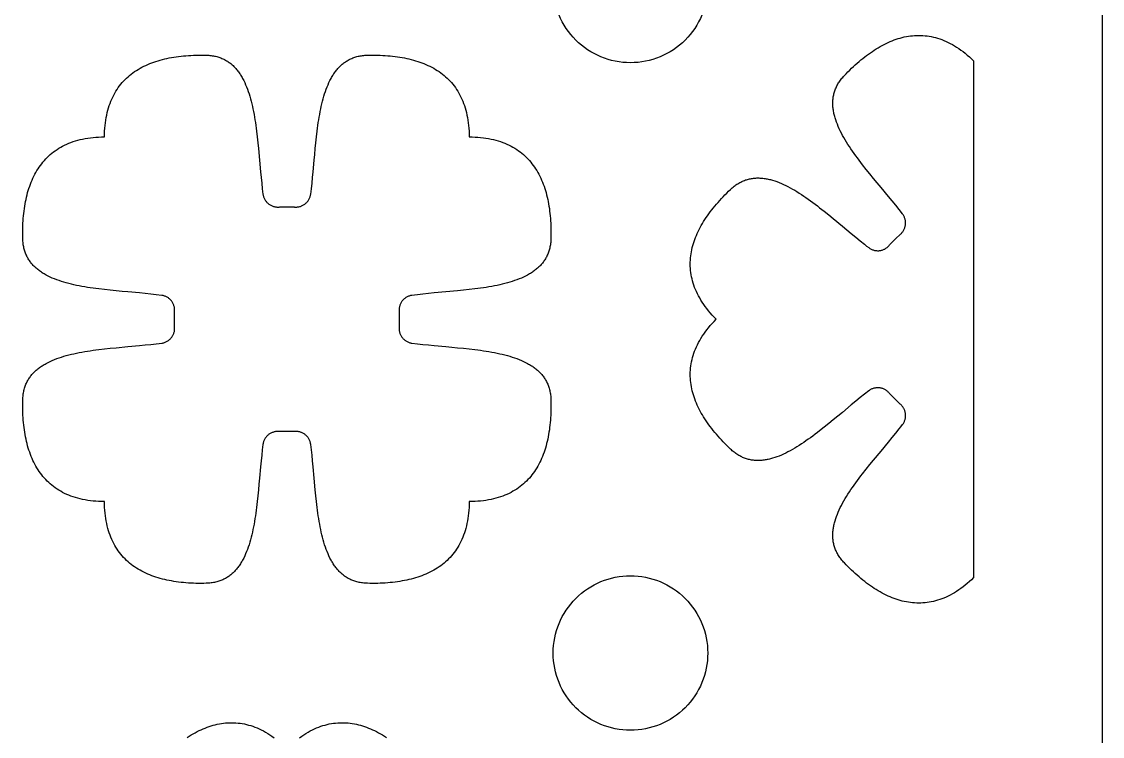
# Model space of a CAD drawing. Extents: x -1268 to 1319, y -900 to 956.
# Drawn here: x -148.6 to 270.9, y -428.7 to -151.3 of the extents above; entities that cross this region are included whole.
import ezdxf

# ---------------------------------------------------------------- set-up
doc = ezdxf.new("R2010")
doc.units = 0
doc.layers.add('LAYER_1', color=7, linetype='CONTINUOUS')

msp = doc.modelspace()

# ---------------------------------------------------------------- linework, layer by layer
at = {"layer": 'LAYER_1'}
for points in [[(-629.08, -900), (270.92, -900), (270.92, 900), (-629.08, 900)], [(170.75, -172.21), (171.44, -171.48), (172.15, -170.77), (172.85, -170.07), (173.56, -169.38), (174.28, -168.71), (175, -168.05), (175.72, -167.4), (176.45, -166.77), (177.18, -166.16), (177.91, -165.56), (178.65, -164.98), (179.39, -164.41), (180.13, -163.86), (180.88, -163.33), (181.63, -162.81), (182.38, -162.32), (183.14, -161.84), (183.9, -161.38), (184.67, -160.93), (185.43, -160.51), (186.2, -160.11), (186.97, -159.72), (187.75, -159.36), (188.52, -159.02), (189.3, -158.7), (190.08, -158.4), (190.87, -158.12), (191.66, -157.86), (192.45, -157.63), (193.24, -157.42), (194.03, -157.23), (194.83, -157.07), (195.62, -156.93), (196.42, -156.81), (197.22, -156.72), (198.03, -156.66), (198.83, -156.62), (199.64, -156.6), (200.44, -156.61), (201.25, -156.65), (202.06, -156.72), (202.88, -156.81), (203.69, -156.93), (204.5, -157.08), (205.32, -157.26), (206.13, -157.46), (206.95, -157.7), (207.77, -157.96), (208.59, -158.25), (209.41, -158.58), (210.23, -158.93), (211.05, -159.32), (211.87, -159.74), (212.69, -160.19), (213.51, -160.67), (214.34, -161.18), (215.16, -161.73), (215.98, -162.3), (216.81, -162.92), (217.63, -163.56), (218.45, -164.24), (219.28, -164.96), (220.1, -165.71), (220.92, -166.5), (220.92, -246.08), (220.92, -287.52), (220.92, -367.1), (220.1, -367.89), (219.28, -368.64), (218.45, -369.35), (217.63, -370.03), (216.81, -370.68), (215.98, -371.29), (215.16, -371.87), (214.34, -372.42), (213.51, -372.93), (212.69, -373.41), (211.87, -373.86), (211.05, -374.28), (210.23, -374.66), (209.41, -375.02), (208.59, -375.34), (207.77, -375.64), (206.95, -375.9), (206.13, -376.13), (205.32, -376.34), (204.5, -376.52), (203.69, -376.66), (202.88, -376.79), (202.06, -376.88), (201.25, -376.94), (200.44, -376.98), (199.64, -376.99), (198.83, -376.98), (198.03, -376.94), (197.22, -376.87), (196.42, -376.78), (195.62, -376.67), (194.83, -376.53), (194.03, -376.36), (193.24, -376.18), (192.45, -375.97), (191.66, -375.73), (190.87, -375.48), (190.08, -375.2), (189.3, -374.9), (188.52, -374.58), (187.75, -374.24), (186.97, -373.87), (186.2, -373.49), (185.43, -373.09), (184.67, -372.66), (183.9, -372.22), (183.14, -371.76), (182.38, -371.28), (181.63, -370.78), (180.88, -370.27), (180.13, -369.73), (179.39, -369.18), (178.65, -368.62), (177.91, -368.03), (177.18, -367.44), (176.45, -366.82), (175.72, -366.19), (175, -365.55), (174.28, -364.89), (173.56, -364.22), (172.85, -363.53), (172.15, -362.83), (171.44, -362.12), (170.75, -361.39), (170.42, -361.04), (170.1, -360.68), (169.8, -360.33), (169.52, -359.97), (169.24, -359.6), (168.98, -359.24), (168.73, -358.88), (168.5, -358.51), (168.28, -358.14), (168.07, -357.77), (167.87, -357.4), (167.68, -357.02), (167.51, -356.64), (167.35, -356.26), (167.2, -355.88), (167.06, -355.5), (166.94, -355.12), (166.82, -354.73), (166.72, -354.34), (166.63, -353.95), (166.54, -353.56), (166.47, -353.17), (166.41, -352.78), (166.37, -352.38), (166.33, -351.98), (166.3, -351.59), (166.28, -351.19), (166.28, -350.78), (166.28, -350.38), (166.29, -349.98), (166.31, -349.57), (166.34, -349.16), (166.38, -348.75), (166.43, -348.34), (166.49, -347.93), (166.56, -347.52), (166.64, -347.11), (166.73, -346.69), (166.82, -346.28), (166.92, -345.86), (167.04, -345.44), (167.16, -345.02), (167.42, -344.18), (167.71, -343.33), (168.04, -342.48), (168.39, -341.63), (168.77, -340.77), (169.18, -339.91), (169.62, -339.05), (170.08, -338.18), (170.56, -337.31), (171.07, -336.44), (171.59, -335.57), (172.14, -334.69), (172.71, -333.81), (173.29, -332.93), (173.89, -332.05), (174.51, -331.17), (175.15, -330.29), (175.79, -329.4), (176.45, -328.52), (177.13, -327.64), (177.81, -326.75), (179.2, -324.98), (180.62, -323.22), (182.07, -321.46), (184.98, -317.95), (187.88, -314.48), (189.29, -312.76), (190.68, -311.05), (192.03, -309.36), (192.69, -308.52), (193.33, -307.69), (193.5, -307.46), (193.65, -307.22), (193.8, -306.97), (193.92, -306.73), (194.04, -306.47), (194.14, -306.22), (194.23, -305.96), (194.31, -305.69), (194.38, -305.43), (194.43, -305.16), (194.47, -304.89), (194.49, -304.62), (194.51, -304.35), (194.51, -304.08), (194.5, -303.81), (194.48, -303.54), (194.44, -303.28), (194.39, -303.01), (194.33, -302.75), (194.26, -302.49), (194.17, -302.23), (194.08, -301.98), (193.97, -301.73), (193.85, -301.48), (193.71, -301.25), (193.57, -301.01), (193.41, -300.78), (193.24, -300.56), (193.06, -300.35), (192.87, -300.14), (192.66, -299.94), (192.45, -299.75), (188.17, -295.47), (187.97, -295.25), (187.78, -295.05), (187.57, -294.85), (187.35, -294.67), (187.13, -294.5), (186.9, -294.35), (186.67, -294.2), (186.43, -294.07), (186.19, -293.95), (185.94, -293.84), (185.68, -293.74), (185.43, -293.66), (185.17, -293.58), (184.9, -293.52), (184.64, -293.48), (184.37, -293.44), (184.1, -293.42), (183.83, -293.41), (183.56, -293.41), (183.29, -293.42), (183.02, -293.45), (182.75, -293.49), (182.49, -293.54), (182.22, -293.6), (181.96, -293.68), (181.7, -293.77), (181.44, -293.87), (181.19, -293.99), (180.94, -294.12), (180.7, -294.26), (180.46, -294.42), (180.22, -294.59), (178.55, -295.89), (176.86, -297.23), (175.16, -298.62), (173.44, -300.04), (169.97, -302.93), (168.22, -304.39), (166.46, -305.85), (164.7, -307.29), (162.93, -308.71), (161.16, -310.11), (160.28, -310.79), (159.39, -311.46), (158.51, -312.12), (157.63, -312.77), (156.74, -313.4), (155.86, -314.02), (154.98, -314.62), (154.1, -315.21), (153.23, -315.77), (152.35, -316.32), (151.48, -316.85), (150.6, -317.35), (149.74, -317.84), (148.87, -318.3), (148.01, -318.73), (147.14, -319.14), (146.29, -319.52), (145.43, -319.88), (144.58, -320.2), (143.74, -320.5), (142.89, -320.76), (142.48, -320.88), (142.06, -320.99), (141.64, -321.09), (141.22, -321.19), (140.81, -321.28), (140.39, -321.35), (139.98, -321.42), (139.57, -321.48), (139.16, -321.53), (138.75, -321.57), (138.34, -321.6), (137.94, -321.63), (137.53, -321.64), (137.13, -321.64), (136.73, -321.63), (136.33, -321.61), (135.93, -321.59), (135.53, -321.55), (135.14, -321.5), (134.74, -321.44), (134.35, -321.37), (133.96, -321.29), (133.57, -321.2), (133.18, -321.09), (132.8, -320.98), (132.41, -320.85), (132.03, -320.72), (131.65, -320.57), (131.27, -320.41), (130.9, -320.23), (130.52, -320.05), (130.15, -319.85), (129.78, -319.64), (129.41, -319.42), (129.04, -319.18), (128.67, -318.93), (128.31, -318.67), (127.95, -318.4), (127.59, -318.11), (127.23, -317.81), (126.88, -317.5), (126.53, -317.17), (125.8, -316.47), (125.08, -315.76), (124.38, -315.05), (123.69, -314.34), (123.01, -313.62), (122.35, -312.9), (121.71, -312.18), (121.08, -311.45), (120.46, -310.71), (119.86, -309.98), (119.27, -309.24), (118.71, -308.49), (118.16, -307.75), (117.62, -307), (117.11, -306.24), (116.61, -305.49), (116.13, -304.73), (115.66, -303.96), (115.22, -303.2), (114.8, -302.43), (114.4, -301.65), (114.01, -300.88), (113.65, -300.1), (113.31, -299.32), (112.99, -298.54), (112.69, -297.75), (112.41, -296.97), (112.16, -296.18), (111.92, -295.38), (111.72, -294.59), (111.53, -293.79), (111.37, -293), (111.23, -292.19), (111.12, -291.39), (111.03, -290.59), (110.97, -289.78), (110.93, -288.97), (110.92, -288.16), (110.94, -287.35), (110.98, -286.54), (111.05, -285.73), (111.15, -284.91), (111.27, -284.1), (111.43, -283.28), (111.61, -282.46), (111.82, -281.64), (112.06, -280.82), (112.33, -280), (112.63, -279.18), (112.96, -278.35), (113.32, -277.53), (113.72, -276.71), (114.14, -275.88), (114.6, -275.06), (115.09, -274.23), (115.61, -273.41), (116.16, -272.58), (116.75, -271.75), (117.37, -270.93), (118.03, -270.1), (118.72, -269.28), (119.45, -268.45), (120.21, -267.62), (121.01, -266.8), (120.21, -265.97), (119.45, -265.15), (118.72, -264.32), (118.03, -263.49), (117.37, -262.67), (116.75, -261.84), (116.16, -261.02), (115.61, -260.19), (115.09, -259.36), (114.6, -258.54), (114.14, -257.71), (113.72, -256.89), (113.32, -256.07), (112.96, -255.24), (112.63, -254.42), (112.33, -253.6), (112.06, -252.78), (111.82, -251.95), (111.61, -251.14), (111.43, -250.32), (111.27, -249.5), (111.15, -248.68), (111.05, -247.87), (110.98, -247.05), (110.94, -246.24), (110.92, -245.43), (110.93, -244.62), (110.97, -243.81), (111.03, -243.01), (111.12, -242.2), (111.23, -241.4), (111.37, -240.6), (111.53, -239.8), (111.72, -239.01), (111.92, -238.21), (112.16, -237.42), (112.41, -236.63), (112.69, -235.84), (112.99, -235.06), (113.31, -234.27), (113.65, -233.49), (114.01, -232.72), (114.4, -231.94), (114.8, -231.17), (115.22, -230.4), (115.66, -229.63), (116.13, -228.87), (116.61, -228.11), (117.11, -227.35), (117.62, -226.6), (118.16, -225.85), (118.71, -225.1), (119.27, -224.36), (119.86, -223.62), (120.46, -222.88), (121.08, -222.15), (121.71, -221.42), (122.35, -220.7), (123.01, -219.97), (123.69, -219.26), (124.38, -218.54), (125.08, -217.83), (125.8, -217.13), (126.53, -216.43), (126.88, -216.1), (127.23, -215.79), (127.59, -215.49), (127.95, -215.2), (128.31, -214.92), (128.67, -214.66), (129.04, -214.41), (129.41, -214.18), (129.78, -213.96), (130.15, -213.75), (130.52, -213.55), (130.9, -213.36), (131.27, -213.19), (131.65, -213.03), (132.03, -212.88), (132.41, -212.74), (132.8, -212.62), (133.18, -212.5), (133.57, -212.4), (133.96, -212.31), (134.35, -212.23), (134.74, -212.16), (135.14, -212.1), (135.53, -212.05), (135.93, -212.01), (136.33, -211.98), (136.73, -211.96), (137.13, -211.96), (137.53, -211.96), (137.94, -211.97), (138.34, -211.99), (138.75, -212.02), (139.16, -212.07), (139.57, -212.12), (139.98, -212.18), (140.39, -212.24), (140.81, -212.32), (141.22, -212.41), (141.64, -212.5), (142.06, -212.6), (142.48, -212.72), (142.89, -212.84), (143.74, -213.1), (144.58, -213.39), (145.43, -213.72), (146.29, -214.07), (147.14, -214.46), (148.01, -214.86), (148.87, -215.3), (149.74, -215.76), (150.6, -216.24), (151.48, -216.75), (152.35, -217.27), (153.23, -217.82), (154.1, -218.39), (154.98, -218.97), (155.86, -219.58), (156.74, -220.19), (157.63, -220.83), (158.51, -221.47), (159.39, -222.13), (160.28, -222.81), (161.16, -223.49), (162.93, -224.88), (164.7, -226.3), (166.46, -227.75), (169.97, -230.66), (173.44, -233.56), (175.16, -234.97), (176.86, -236.36), (178.55, -237.71), (179.39, -238.37), (180.22, -239.01), (180.46, -239.18), (180.7, -239.33), (180.94, -239.48), (181.19, -239.61), (181.44, -239.72), (181.7, -239.82), (181.96, -239.91), (182.22, -239.99), (182.49, -240.06), (182.75, -240.11), (183.02, -240.15), (183.29, -240.17), (183.56, -240.19), (183.83, -240.19), (184.1, -240.18), (184.37, -240.16), (184.64, -240.12), (184.9, -240.07), (185.17, -240.01), (185.43, -239.94), (185.68, -239.85), (185.94, -239.76), (186.19, -239.65), (186.43, -239.53), (186.67, -239.39), (186.9, -239.25), (187.13, -239.09), (187.35, -238.92), (187.57, -238.74), (187.78, -238.55), (187.97, -238.35), (188.17, -238.13), (188.33, -237.94), (189.58, -236.57), (190.89, -235.26), (192.26, -234.01), (192.45, -233.85), (192.66, -233.66), (192.87, -233.46), (193.06, -233.25), (193.24, -233.03), (193.41, -232.81), (193.57, -232.58), (193.71, -232.35), (193.85, -232.11), (193.97, -231.87), (194.08, -231.62), (194.17, -231.36), (194.26, -231.11), (194.33, -230.85), (194.39, -230.58), (194.44, -230.32), (194.48, -230.05), (194.5, -229.78), (194.51, -229.51), (194.51, -229.24), (194.49, -228.97), (194.47, -228.7), (194.43, -228.44), (194.38, -228.17), (194.31, -227.9), (194.23, -227.64), (194.14, -227.38), (194.04, -227.12), (193.92, -226.87), (193.8, -226.62), (193.65, -226.38), (193.5, -226.14), (193.33, -225.91), (192.03, -224.23), (190.68, -222.54), (189.29, -220.84), (187.88, -219.12), (184.98, -215.65), (183.52, -213.9), (182.07, -212.14), (180.62, -210.38), (179.2, -208.61), (177.81, -206.84), (177.13, -205.96), (176.45, -205.08), (175.79, -204.19), (175.15, -203.31), (174.51, -202.43), (173.89, -201.54), (173.29, -200.66), (172.71, -199.78), (172.14, -198.91), (171.59, -198.03), (171.07, -197.16), (170.56, -196.29), (170.08, -195.42), (169.62, -194.55), (169.18, -193.69), (168.77, -192.83), (168.39, -191.97), (168.04, -191.11), (167.71, -190.26), (167.42, -189.42), (167.16, -188.58), (167.04, -188.16), (166.92, -187.74), (166.82, -187.32), (166.73, -186.9), (166.64, -186.49), (166.56, -186.08), (166.49, -185.66), (166.43, -185.25), (166.38, -184.84), (166.34, -184.43), (166.31, -184.03), (166.29, -183.62), (166.28, -183.22), (166.28, -182.81), (166.28, -182.41), (166.3, -182.01), (166.33, -181.61), (166.37, -181.21), (166.41, -180.82), (166.47, -180.42), (166.54, -180.03), (166.63, -179.64), (166.72, -179.25), (166.82, -178.86), (166.94, -178.48), (167.06, -178.09), (167.2, -177.71), (167.35, -177.33), (167.51, -176.95), (167.68, -176.58), (167.87, -176.2), (168.07, -175.83), (168.28, -175.46), (168.5, -175.09), (168.73, -174.72), (168.98, -174.35), (169.24, -173.99), (169.52, -173.63), (169.8, -173.27), (170.1, -172.91), (170.42, -172.56)], [(-116.47, -196.01), (-116.45, -194.86), (-116.41, -193.74), (-116.33, -192.64), (-116.24, -191.57), (-116.12, -190.52), (-115.97, -189.5), (-115.81, -188.5), (-115.61, -187.52), (-115.4, -186.57), (-115.16, -185.64), (-114.9, -184.73), (-114.62, -183.85), (-114.31, -182.99), (-113.99, -182.15), (-113.64, -181.33), (-113.27, -180.54), (-112.88, -179.77), (-112.47, -179.02), (-112.04, -178.29), (-111.59, -177.58), (-111.12, -176.89), (-110.63, -176.23), (-110.13, -175.58), (-109.6, -174.96), (-109.05, -174.35), (-108.49, -173.77), (-107.91, -173.2), (-107.32, -172.66), (-106.7, -172.13), (-106.07, -171.63), (-105.42, -171.14), (-104.76, -170.67), (-104.08, -170.22), (-103.39, -169.79), (-102.68, -169.37), (-101.95, -168.98), (-101.21, -168.6), (-100.46, -168.24), (-99.7, -167.89), (-98.92, -167.57), (-98.12, -167.26), (-97.32, -166.96), (-96.5, -166.69), (-95.67, -166.43), (-94.82, -166.18), (-93.97, -165.95), (-93.1, -165.74), (-92.22, -165.54), (-91.34, -165.36), (-90.44, -165.19), (-89.53, -165.04), (-88.61, -164.9), (-87.69, -164.78), (-86.75, -164.67), (-85.8, -164.57), (-84.85, -164.49), (-83.89, -164.42), (-82.92, -164.36), (-81.94, -164.32), (-80.96, -164.29), (-79.96, -164.27), (-78.97, -164.27), (-77.96, -164.27), (-76.95, -164.29), (-76.47, -164.31), (-76, -164.34), (-75.53, -164.38), (-75.07, -164.43), (-74.62, -164.49), (-74.18, -164.57), (-73.75, -164.65), (-73.32, -164.74), (-72.9, -164.85), (-72.49, -164.96), (-72.09, -165.08), (-71.69, -165.22), (-71.3, -165.36), (-70.92, -165.52), (-70.55, -165.68), (-70.18, -165.85), (-69.82, -166.03), (-69.47, -166.23), (-69.12, -166.43), (-68.78, -166.64), (-68.44, -166.86), (-68.12, -167.08), (-67.8, -167.32), (-67.48, -167.57), (-67.18, -167.82), (-66.87, -168.08), (-66.58, -168.35), (-66.29, -168.63), (-66.01, -168.92), (-65.73, -169.21), (-65.46, -169.52), (-65.19, -169.83), (-64.93, -170.14), (-64.68, -170.47), (-64.43, -170.8), (-64.18, -171.14), (-63.95, -171.49), (-63.71, -171.84), (-63.49, -172.21), (-63.26, -172.57), (-63.05, -172.95), (-62.84, -173.33), (-62.43, -174.11), (-62.04, -174.92), (-61.67, -175.75), (-61.31, -176.6), (-60.98, -177.48), (-60.66, -178.38), (-60.35, -179.3), (-60.07, -180.23), (-59.79, -181.19), (-59.53, -182.16), (-59.29, -183.15), (-59.06, -184.16), (-58.84, -185.18), (-58.63, -186.22), (-58.43, -187.27), (-58.25, -188.33), (-58.07, -189.4), (-57.9, -190.48), (-57.74, -191.57), (-57.59, -192.67), (-57.45, -193.78), (-57.18, -196.01), (-56.94, -198.27), (-56.72, -200.54), (-56.3, -205.08), (-55.89, -209.58), (-55.68, -211.8), (-55.45, -213.98), (-55.21, -216.13), (-55.08, -217.19), (-54.95, -218.23), (-54.9, -218.52), (-54.84, -218.8), (-54.77, -219.07), (-54.69, -219.34), (-54.59, -219.6), (-54.48, -219.85), (-54.36, -220.1), (-54.23, -220.34), (-54.09, -220.57), (-53.94, -220.8), (-53.77, -221.02), (-53.6, -221.23), (-53.42, -221.43), (-53.23, -221.62), (-53.03, -221.8), (-52.83, -221.98), (-52.61, -222.14), (-52.39, -222.29), (-52.16, -222.44), (-51.93, -222.57), (-51.68, -222.69), (-51.44, -222.8), (-51.18, -222.9), (-50.92, -222.99), (-50.66, -223.06), (-50.39, -223.13), (-50.12, -223.18), (-49.84, -223.21), (-49.57, -223.24), (-49.28, -223.25), (-49, -223.24), (-48.71, -223.23), (-48.46, -223.21), (-46.61, -223.13), (-44.75, -223.13), (-42.9, -223.21), (-42.65, -223.23), (-42.36, -223.24), (-42.08, -223.25), (-41.8, -223.24), (-41.52, -223.21), (-41.24, -223.18), (-40.97, -223.13), (-40.7, -223.06), (-40.44, -222.99), (-40.18, -222.9), (-39.93, -222.8), (-39.68, -222.69), (-39.44, -222.57), (-39.2, -222.44), (-38.97, -222.29), (-38.75, -222.14), (-38.54, -221.98), (-38.33, -221.8), (-38.13, -221.62), (-37.94, -221.43), (-37.76, -221.23), (-37.59, -221.02), (-37.43, -220.8), (-37.27, -220.57), (-37.13, -220.34), (-37, -220.1), (-36.88, -219.85), (-36.77, -219.6), (-36.68, -219.34), (-36.59, -219.07), (-36.52, -218.8), (-36.46, -218.52), (-36.41, -218.23), (-36.15, -216.13), (-35.91, -213.98), (-35.69, -211.8), (-35.47, -209.58), (-35.06, -205.08), (-34.86, -202.81), (-34.65, -200.54), (-34.42, -198.27), (-34.18, -196.01), (-33.91, -193.78), (-33.77, -192.67), (-33.62, -191.57), (-33.46, -190.48), (-33.29, -189.4), (-33.12, -188.33), (-32.93, -187.27), (-32.73, -186.22), (-32.53, -185.18), (-32.31, -184.16), (-32.07, -183.15), (-31.83, -182.16), (-31.57, -181.19), (-31.3, -180.23), (-31.01, -179.3), (-30.71, -178.38), (-30.39, -177.48), (-30.05, -176.6), (-29.7, -175.75), (-29.32, -174.92), (-28.93, -174.11), (-28.53, -173.33), (-28.31, -172.95), (-28.1, -172.57), (-27.87, -172.21), (-27.65, -171.84), (-27.41, -171.49), (-27.18, -171.14), (-26.93, -170.8), (-26.69, -170.47), (-26.43, -170.14), (-26.17, -169.83), (-25.91, -169.52), (-25.63, -169.21), (-25.36, -168.92), (-25.07, -168.63), (-24.78, -168.35), (-24.49, -168.08), (-24.19, -167.82), (-23.88, -167.57), (-23.56, -167.32), (-23.24, -167.08), (-22.92, -166.86), (-22.58, -166.64), (-22.24, -166.43), (-21.9, -166.23), (-21.54, -166.03), (-21.18, -165.85), (-20.81, -165.68), (-20.44, -165.52), (-20.06, -165.36), (-19.67, -165.22), (-19.27, -165.08), (-18.87, -164.96), (-18.46, -164.85), (-18.04, -164.74), (-17.61, -164.65), (-17.18, -164.57), (-16.74, -164.49), (-16.29, -164.43), (-15.83, -164.38), (-15.37, -164.34), (-14.89, -164.31), (-14.41, -164.29), (-13.4, -164.27), (-12.4, -164.27), (-11.4, -164.27), (-10.41, -164.29), (-9.42, -164.32), (-8.44, -164.36), (-7.47, -164.42), (-6.51, -164.49), (-5.56, -164.57), (-4.61, -164.67), (-3.68, -164.78), (-2.75, -164.9), (-1.83, -165.04), (-0.92, -165.19), (-0.02, -165.36), (0.86, -165.54), (1.74, -165.74), (2.61, -165.95), (3.46, -166.18), (4.3, -166.43), (5.14, -166.69), (5.95, -166.96), (6.76, -167.26), (7.55, -167.57), (8.33, -167.89), (9.1, -168.24), (9.85, -168.6), (10.59, -168.98), (11.32, -169.37), (12.03, -169.79), (12.72, -170.22), (13.4, -170.67), (14.06, -171.14), (14.71, -171.63), (15.34, -172.13), (15.95, -172.66), (16.55, -173.2), (17.13, -173.77), (17.69, -174.35), (18.24, -174.96), (18.76, -175.58), (19.27, -176.23), (19.76, -176.89), (20.23, -177.58), (20.68, -178.29), (21.11, -179.02), (21.52, -179.77), (21.91, -180.54), (22.28, -181.33), (22.63, -182.15), (22.95, -182.99), (23.26, -183.85), (23.54, -184.73), (23.8, -185.64), (24.04, -186.57), (24.25, -187.52), (24.44, -188.5), (24.61, -189.5), (24.76, -190.52), (24.88, -191.57), (24.97, -192.64), (25.04, -193.74), (25.09, -194.86), (25.11, -196.01), (26.26, -196.03), (27.38, -196.07), (28.48, -196.14), (29.55, -196.24), (30.6, -196.36), (31.62, -196.5), (32.62, -196.67), (33.6, -196.86), (34.55, -197.08), (35.48, -197.32), (36.39, -197.58), (37.27, -197.86), (38.13, -198.16), (38.97, -198.49), (39.78, -198.84), (40.58, -199.21), (41.35, -199.6), (42.1, -200.01), (42.83, -200.44), (43.54, -200.89), (44.22, -201.36), (44.89, -201.85), (45.53, -202.35), (46.16, -202.88), (46.76, -203.42), (47.35, -203.99), (47.91, -204.57), (48.46, -205.16), (48.98, -205.78), (49.49, -206.41), (49.98, -207.06), (50.45, -207.72), (50.9, -208.4), (51.33, -209.09), (51.74, -209.8), (52.14, -210.53), (52.52, -211.26), (52.88, -212.02), (53.22, -212.78), (53.55, -213.56), (53.86, -214.36), (54.15, -215.16), (54.43, -215.98), (54.69, -216.81), (54.94, -217.66), (55.16, -218.51), (55.38, -219.38), (55.58, -220.25), (55.76, -221.14), (55.93, -222.04), (56.08, -222.95), (56.22, -223.87), (56.34, -224.79), (56.45, -225.73), (56.55, -226.68), (56.63, -227.63), (56.7, -228.59), (56.76, -229.56), (56.8, -230.54), (56.83, -231.52), (56.85, -232.52), (56.85, -233.51), (56.84, -234.52), (56.82, -235.53), (56.81, -236.01), (56.78, -236.48), (56.74, -236.95), (56.69, -237.41), (56.62, -237.85), (56.55, -238.3), (56.47, -238.73), (56.38, -239.16), (56.27, -239.57), (56.16, -239.99), (56.03, -240.39), (55.9, -240.79), (55.76, -241.17), (55.6, -241.56), (55.44, -241.93), (55.27, -242.3), (55.08, -242.66), (54.89, -243.01), (54.69, -243.36), (54.48, -243.7), (54.26, -244.03), (54.03, -244.36), (53.8, -244.68), (53.55, -245), (53.3, -245.3), (53.03, -245.61), (52.76, -245.9), (52.49, -246.19), (52.2, -246.47), (51.9, -246.75), (51.6, -247.02), (51.29, -247.29), (50.97, -247.55), (50.65, -247.8), (50.31, -248.05), (49.97, -248.29), (49.63, -248.53), (49.27, -248.76), (48.91, -248.99), (48.54, -249.21), (48.17, -249.43), (47.79, -249.64), (47.01, -250.05), (46.2, -250.44), (45.37, -250.81), (44.51, -251.17), (43.64, -251.5), (42.74, -251.82), (41.82, -252.13), (40.88, -252.41), (39.93, -252.69), (38.95, -252.95), (37.96, -253.19), (36.96, -253.42), (35.94, -253.64), (34.9, -253.85), (33.85, -254.05), (32.79, -254.23), (31.72, -254.41), (30.64, -254.58), (29.55, -254.74), (28.45, -254.89), (27.34, -255.03), (25.1, -255.29), (22.85, -255.54), (20.58, -255.76), (16.04, -256.18), (11.54, -256.59), (9.32, -256.8), (7.13, -257.03), (4.99, -257.27), (3.93, -257.4), (2.88, -257.53), (2.6, -257.58), (2.32, -257.64), (2.05, -257.71), (1.78, -257.79), (1.52, -257.89), (1.26, -258), (1.02, -258.12), (0.78, -258.25), (0.54, -258.39), (0.32, -258.54), (0.1, -258.71), (-0.11, -258.88), (-0.31, -259.06), (-0.5, -259.25), (-0.68, -259.45), (-0.86, -259.65), (-1.02, -259.87), (-1.18, -260.09), (-1.32, -260.32), (-1.45, -260.55), (-1.57, -260.8), (-1.68, -261.04), (-1.78, -261.3), (-1.87, -261.55), (-1.94, -261.82), (-2.01, -262.09), (-2.06, -262.36), (-2.1, -262.63), (-2.12, -262.91), (-2.13, -263.2), (-2.13, -263.48), (-2.11, -263.77), (-2.11, -269.83), (-2.13, -270.11), (-2.13, -270.4), (-2.12, -270.68), (-2.1, -270.96), (-2.06, -271.24), (-2.01, -271.51), (-1.94, -271.78), (-1.87, -272.04), (-1.78, -272.3), (-1.68, -272.55), (-1.57, -272.8), (-1.45, -273.04), (-1.32, -273.28), (-1.18, -273.51), (-1.02, -273.73), (-0.86, -273.94), (-0.68, -274.15), (-0.5, -274.35), (-0.31, -274.54), (-0.11, -274.72), (0.1, -274.89), (0.32, -275.05), (0.54, -275.2), (0.78, -275.35), (1.02, -275.48), (1.26, -275.6), (1.52, -275.71), (1.78, -275.8), (2.05, -275.89), (2.32, -275.96), (2.6, -276.02), (2.88, -276.06), (4.99, -276.33), (7.13, -276.57), (9.32, -276.79), (11.54, -277.01), (16.04, -277.41), (18.31, -277.62), (20.58, -277.83), (22.85, -278.06), (25.1, -278.3), (27.34, -278.57), (28.45, -278.71), (29.55, -278.86), (30.64, -279.02), (31.72, -279.19), (32.79, -279.36), (33.85, -279.55), (34.9, -279.75), (35.94, -279.95), (36.96, -280.17), (37.96, -280.41), (38.95, -280.65), (39.93, -280.91), (40.88, -281.18), (41.82, -281.47), (42.74, -281.77), (43.64, -282.09), (44.51, -282.43), (45.37, -282.78), (46.2, -283.15), (47.01, -283.54), (47.79, -283.95), (48.17, -284.17), (48.54, -284.38), (48.91, -284.6), (49.27, -284.83), (49.63, -285.06), (49.97, -285.3), (50.31, -285.55), (50.65, -285.79), (50.97, -286.05), (51.29, -286.31), (51.6, -286.57), (51.9, -286.85), (52.2, -287.12), (52.49, -287.41), (52.76, -287.7), (53.03, -287.99), (53.3, -288.29), (53.55, -288.6), (53.8, -288.91), (54.03, -289.23), (54.26, -289.56), (54.48, -289.9), (54.69, -290.24), (54.89, -290.58), (55.08, -290.94), (55.27, -291.3), (55.44, -291.67), (55.6, -292.04), (55.76, -292.42), (55.9, -292.81), (56.03, -293.21), (56.16, -293.61), (56.27, -294.02), (56.38, -294.44), (56.47, -294.87), (56.55, -295.3), (56.62, -295.74), (56.69, -296.19), (56.74, -296.65), (56.78, -297.11), (56.81, -297.59), (56.82, -298.07), (56.84, -299.08), (56.85, -300.08), (56.85, -301.08), (56.83, -302.07), (56.8, -303.06), (56.76, -304.03), (56.7, -305), (56.63, -305.97), (56.55, -306.92), (56.45, -307.87), (56.34, -308.8), (56.22, -309.73), (56.08, -310.65), (55.93, -311.56), (55.76, -312.45), (55.58, -313.34), (55.38, -314.22), (55.16, -315.09), (54.94, -315.94), (54.69, -316.78), (54.43, -317.61), (54.15, -318.43), (53.86, -319.24), (53.55, -320.03), (53.22, -320.81), (52.88, -321.58), (52.52, -322.33), (52.14, -323.07), (51.74, -323.8), (51.33, -324.5), (50.9, -325.2), (50.45, -325.88), (49.98, -326.54), (49.49, -327.19), (48.98, -327.82), (48.46, -328.43), (47.91, -329.03), (47.35, -329.61), (46.76, -330.17), (46.16, -330.72), (45.53, -331.24), (44.89, -331.75), (44.22, -332.24), (43.54, -332.71), (42.83, -333.16), (42.1, -333.59), (41.35, -334), (40.58, -334.39), (39.78, -334.76), (38.97, -335.1), (38.13, -335.43), (37.27, -335.74), (36.39, -336.02), (35.48, -336.28), (34.55, -336.52), (33.6, -336.73), (32.62, -336.92), (31.62, -337.09), (30.6, -337.24), (29.55, -337.36), (28.48, -337.45), (27.38, -337.52), (26.26, -337.57), (25.11, -337.59), (25.09, -338.74), (25.04, -339.86), (24.97, -340.95), (24.88, -342.03), (24.76, -343.08), (24.61, -344.1), (24.44, -345.1), (24.25, -346.08), (24.04, -347.03), (23.8, -347.96), (23.54, -348.87), (23.26, -349.75), (22.95, -350.61), (22.63, -351.45), (22.28, -352.26), (21.91, -353.06), (21.52, -353.83), (21.11, -354.58), (20.68, -355.31), (20.23, -356.02), (19.76, -356.7), (19.27, -357.37), (18.76, -358.01), (18.24, -358.64), (17.69, -359.24), (17.13, -359.83), (16.55, -360.39), (15.95, -360.94), (15.34, -361.46), (14.71, -361.97), (14.06, -362.46), (13.4, -362.93), (12.72, -363.38), (12.03, -363.81), (11.32, -364.22), (10.59, -364.62), (9.85, -365), (9.1, -365.36), (8.33, -365.7), (7.55, -366.03), (6.76, -366.34), (5.95, -366.63), (5.14, -366.91), (4.3, -367.17), (3.46, -367.41), (2.61, -367.64), (1.74, -367.86), (0.86, -368.05), (-0.02, -368.24), (-0.92, -368.4), (-1.83, -368.56), (-2.75, -368.7), (-3.68, -368.82), (-4.61, -368.93), (-5.56, -369.03), (-6.51, -369.11), (-7.47, -369.18), (-8.44, -369.23), (-9.42, -369.28), (-10.41, -369.31), (-11.4, -369.32), (-12.4, -369.33), (-13.4, -369.32), (-14.41, -369.3), (-14.89, -369.28), (-15.37, -369.26), (-15.83, -369.22), (-16.29, -369.16), (-16.74, -369.1), (-17.18, -369.03), (-17.61, -368.95), (-18.04, -368.85), (-18.46, -368.75), (-18.87, -368.64), (-19.27, -368.51), (-19.67, -368.38), (-20.06, -368.23), (-20.44, -368.08), (-20.81, -367.92), (-21.18, -367.74), (-21.54, -367.56), (-21.9, -367.37), (-22.24, -367.17), (-22.58, -366.96), (-22.92, -366.74), (-23.24, -366.51), (-23.56, -366.27), (-23.88, -366.03), (-24.19, -365.78), (-24.49, -365.51), (-24.78, -365.24), (-25.07, -364.96), (-25.36, -364.68), (-25.63, -364.38), (-25.91, -364.08), (-26.17, -363.77), (-26.43, -363.45), (-26.69, -363.13), (-26.93, -362.79), (-27.18, -362.45), (-27.41, -362.11), (-27.65, -361.75), (-27.87, -361.39), (-28.1, -361.02), (-28.31, -360.65), (-28.53, -360.27), (-28.93, -359.48), (-29.32, -358.68), (-29.7, -357.85), (-30.05, -356.99), (-30.39, -356.12), (-30.71, -355.22), (-31.01, -354.3), (-31.3, -353.36), (-31.57, -352.41), (-31.83, -351.43), (-32.07, -350.44), (-32.31, -349.44), (-32.53, -348.41), (-32.73, -347.38), (-32.93, -346.33), (-33.12, -345.27), (-33.29, -344.2), (-33.46, -343.12), (-33.62, -342.02), (-33.77, -340.92), (-33.91, -339.82), (-34.18, -337.58), (-34.42, -335.33), (-34.65, -333.06), (-35.06, -328.52), (-35.47, -324.02), (-35.69, -321.8), (-35.91, -319.61), (-36.15, -317.46), (-36.28, -316.41), (-36.41, -315.36), (-36.46, -315.08), (-36.52, -314.8), (-36.59, -314.53), (-36.68, -314.26), (-36.77, -314), (-36.88, -313.74), (-37, -313.5), (-37.13, -313.26), (-37.27, -313.02), (-37.43, -312.8), (-37.59, -312.58), (-37.76, -312.37), (-37.94, -312.17), (-38.13, -311.98), (-38.33, -311.79), (-38.54, -311.62), (-38.75, -311.46), (-38.97, -311.3), (-39.2, -311.16), (-39.44, -311.03), (-39.68, -310.91), (-39.93, -310.8), (-40.18, -310.7), (-40.44, -310.61), (-40.7, -310.53), (-40.97, -310.47), (-41.24, -310.42), (-41.52, -310.38), (-41.8, -310.36), (-42.08, -310.35), (-42.36, -310.35), (-42.65, -310.37), (-48.71, -310.37), (-49, -310.35), (-49.28, -310.35), (-49.57, -310.36), (-49.84, -310.38), (-50.12, -310.42), (-50.39, -310.47), (-50.66, -310.53), (-50.92, -310.61), (-51.18, -310.7), (-51.44, -310.8), (-51.68, -310.91), (-51.93, -311.03), (-52.16, -311.16), (-52.39, -311.3), (-52.61, -311.46), (-52.83, -311.62), (-53.03, -311.79), (-53.23, -311.98), (-53.42, -312.17), (-53.6, -312.37), (-53.77, -312.58), (-53.94, -312.8), (-54.09, -313.02), (-54.23, -313.26), (-54.36, -313.5), (-54.48, -313.74), (-54.59, -314), (-54.69, -314.26), (-54.77, -314.53), (-54.84, -314.8), (-54.9, -315.08), (-54.95, -315.36), (-55.21, -317.46), (-55.45, -319.61), (-55.68, -321.8), (-55.89, -324.02), (-56.3, -328.52), (-56.5, -330.79), (-56.72, -333.06), (-56.94, -335.33), (-57.18, -337.58), (-57.45, -339.82), (-57.59, -340.92), (-57.74, -342.02), (-57.9, -343.12), (-58.07, -344.2), (-58.25, -345.27), (-58.43, -346.33), (-58.63, -347.38), (-58.84, -348.41), (-59.06, -349.44), (-59.29, -350.44), (-59.53, -351.43), (-59.79, -352.41), (-60.07, -353.36), (-60.35, -354.3), (-60.66, -355.22), (-60.98, -356.12), (-61.31, -356.99), (-61.67, -357.85), (-62.04, -358.68), (-62.43, -359.48), (-62.84, -360.27), (-63.05, -360.65), (-63.26, -361.02), (-63.49, -361.39), (-63.71, -361.75), (-63.95, -362.11), (-64.18, -362.45), (-64.43, -362.79), (-64.68, -363.13), (-64.93, -363.45), (-65.19, -363.77), (-65.46, -364.08), (-65.73, -364.38), (-66.01, -364.68), (-66.29, -364.96), (-66.58, -365.24), (-66.87, -365.51), (-67.18, -365.78), (-67.48, -366.03), (-67.8, -366.27), (-68.12, -366.51), (-68.44, -366.74), (-68.78, -366.96), (-69.12, -367.17), (-69.47, -367.37), (-69.82, -367.56), (-70.18, -367.74), (-70.55, -367.92), (-70.92, -368.08), (-71.3, -368.23), (-71.69, -368.38), (-72.09, -368.51), (-72.49, -368.64), (-72.9, -368.75), (-73.32, -368.85), (-73.75, -368.95), (-74.18, -369.03), (-74.62, -369.1), (-75.07, -369.16), (-75.53, -369.22), (-76, -369.26), (-76.47, -369.28), (-76.95, -369.3), (-77.96, -369.32), (-78.97, -369.33), (-79.96, -369.32), (-80.96, -369.31), (-81.94, -369.28), (-82.92, -369.23), (-83.89, -369.18), (-84.85, -369.11), (-85.8, -369.03), (-86.75, -368.93), (-87.69, -368.82), (-88.61, -368.7), (-89.53, -368.56), (-90.44, -368.4), (-91.34, -368.24), (-92.22, -368.05), (-93.1, -367.86), (-93.97, -367.64), (-94.82, -367.41), (-95.67, -367.17), (-96.5, -366.91), (-97.32, -366.63), (-98.12, -366.34), (-98.92, -366.03), (-99.7, -365.7), (-100.46, -365.36), (-101.21, -365), (-101.95, -364.62), (-102.68, -364.22), (-103.39, -363.81), (-104.08, -363.38), (-104.76, -362.93), (-105.42, -362.46), (-106.07, -361.97), (-106.7, -361.46), (-107.32, -360.94), (-107.91, -360.39), (-108.49, -359.83), (-109.05, -359.24), (-109.6, -358.64), (-110.13, -358.01), (-110.63, -357.37), (-111.12, -356.7), (-111.59, -356.02), (-112.04, -355.31), (-112.47, -354.58), (-112.88, -353.83), (-113.27, -353.06), (-113.64, -352.26), (-113.99, -351.45), (-114.31, -350.61), (-114.62, -349.75), (-114.9, -348.87), (-115.16, -347.96), (-115.4, -347.03), (-115.61, -346.08), (-115.81, -345.1), (-115.97, -344.1), (-116.12, -343.08), (-116.24, -342.03), (-116.33, -340.95), (-116.41, -339.86), (-116.45, -338.74), (-116.47, -337.59), (-117.62, -337.57), (-118.74, -337.52), (-119.84, -337.45), (-120.91, -337.36), (-121.96, -337.24), (-122.98, -337.09), (-123.98, -336.92), (-124.96, -336.73), (-125.91, -336.52), (-126.84, -336.28), (-127.75, -336.02), (-128.63, -335.74), (-129.49, -335.43), (-130.33, -335.1), (-131.15, -334.76), (-131.94, -334.39), (-132.71, -334), (-133.46, -333.59), (-134.19, -333.16), (-134.9, -332.71), (-135.59, -332.24), (-136.25, -331.75), (-136.9, -331.24), (-137.52, -330.72), (-138.13, -330.17), (-138.71, -329.61), (-139.27, -329.03), (-139.82, -328.43), (-140.35, -327.82), (-140.85, -327.19), (-141.34, -326.54), (-141.81, -325.88), (-142.26, -325.2), (-142.69, -324.5), (-143.11, -323.8), (-143.5, -323.07), (-143.88, -322.33), (-144.24, -321.58), (-144.59, -320.81), (-144.91, -320.03), (-145.22, -319.24), (-145.51, -318.43), (-145.79, -317.61), (-146.05, -316.78), (-146.3, -315.94), (-146.53, -315.09), (-146.74, -314.22), (-146.94, -313.34), (-147.12, -312.45), (-147.29, -311.56), (-147.44, -310.65), (-147.58, -309.73), (-147.7, -308.8), (-147.81, -307.87), (-147.91, -306.92), (-147.99, -305.97), (-148.06, -305), (-148.12, -304.03), (-148.16, -303.06), (-148.19, -302.07), (-148.21, -301.08), (-148.21, -300.08), (-148.2, -299.08), (-148.18, -298.07), (-148.17, -297.59), (-148.14, -297.11), (-148.1, -296.65), (-148.05, -296.19), (-147.99, -295.74), (-147.91, -295.3), (-147.83, -294.87), (-147.74, -294.44), (-147.63, -294.02), (-147.52, -293.61), (-147.4, -293.21), (-147.26, -292.81), (-147.12, -292.42), (-146.96, -292.04), (-146.8, -291.67), (-146.63, -291.3), (-146.44, -290.94), (-146.25, -290.58), (-146.05, -290.24), (-145.84, -289.9), (-145.62, -289.56), (-145.39, -289.23), (-145.16, -288.91), (-144.91, -288.6), (-144.66, -288.29), (-144.4, -287.99), (-144.13, -287.7), (-143.85, -287.41), (-143.56, -287.12), (-143.27, -286.85), (-142.96, -286.57), (-142.65, -286.31), (-142.33, -286.05), (-142.01, -285.79), (-141.68, -285.55), (-141.34, -285.3), (-140.99, -285.06), (-140.63, -284.83), (-140.27, -284.6), (-139.91, -284.38), (-139.53, -284.17), (-139.15, -283.95), (-138.37, -283.54), (-137.56, -283.15), (-136.73, -282.78), (-135.88, -282.43), (-135, -282.09), (-134.1, -281.77), (-133.18, -281.47), (-132.25, -281.18), (-131.29, -280.91), (-130.32, -280.65), (-129.33, -280.41), (-128.32, -280.17), (-127.3, -279.95), (-126.26, -279.75), (-125.21, -279.55), (-124.15, -279.36), (-123.08, -279.19), (-122, -279.02), (-120.91, -278.86), (-119.81, -278.71), (-118.7, -278.57), (-116.46, -278.3), (-114.21, -278.06), (-111.94, -277.83), (-107.4, -277.41), (-102.9, -277.01), (-100.68, -276.79), (-98.5, -276.57), (-96.35, -276.33), (-95.29, -276.2), (-94.25, -276.06), (-93.96, -276.02), (-93.68, -275.96), (-93.41, -275.89), (-93.14, -275.8), (-92.88, -275.71), (-92.63, -275.6), (-92.38, -275.48), (-92.14, -275.35), (-91.9, -275.2), (-91.68, -275.05), (-91.46, -274.89), (-91.25, -274.72), (-91.05, -274.54), (-90.86, -274.35), (-90.68, -274.15), (-90.5, -273.94), (-90.34, -273.73), (-90.19, -273.51), (-90.04, -273.28), (-89.91, -273.04), (-89.79, -272.8), (-89.68, -272.55), (-89.58, -272.3), (-89.49, -272.04), (-89.42, -271.78), (-89.35, -271.51), (-89.3, -271.24), (-89.27, -270.96), (-89.24, -270.68), (-89.23, -270.4), (-89.24, -270.11), (-89.25, -269.83), (-89.25, -263.77), (-89.24, -263.48), (-89.23, -263.2), (-89.24, -262.91), (-89.27, -262.63), (-89.3, -262.36), (-89.35, -262.09), (-89.42, -261.82), (-89.49, -261.55), (-89.58, -261.3), (-89.68, -261.04), (-89.79, -260.8), (-89.91, -260.55), (-90.04, -260.32), (-90.19, -260.09), (-90.34, -259.87), (-90.5, -259.65), (-90.68, -259.45), (-90.86, -259.25), (-91.05, -259.06), (-91.25, -258.88), (-91.46, -258.71), (-91.68, -258.54), (-91.9, -258.39), (-92.14, -258.25), (-92.38, -258.12), (-92.63, -258), (-92.88, -257.89), (-93.14, -257.79), (-93.41, -257.71), (-93.68, -257.64), (-93.96, -257.58), (-94.25, -257.53), (-96.35, -257.27), (-98.5, -257.03), (-100.68, -256.8), (-102.9, -256.59), (-107.4, -256.18), (-109.67, -255.98), (-111.94, -255.76), (-114.21, -255.54), (-116.46, -255.29), (-118.7, -255.03), (-119.81, -254.89), (-120.91, -254.74), (-122, -254.58), (-123.08, -254.41), (-124.15, -254.23), (-125.21, -254.05), (-126.26, -253.85), (-127.3, -253.64), (-128.32, -253.42), (-129.33, -253.19), (-130.32, -252.95), (-131.29, -252.69), (-132.25, -252.41), (-133.18, -252.13), (-134.1, -251.82), (-135, -251.5), (-135.88, -251.17), (-136.73, -250.81), (-137.56, -250.44), (-138.37, -250.05), (-139.15, -249.64), (-139.53, -249.43), (-139.91, -249.21), (-140.27, -248.99), (-140.63, -248.76), (-140.99, -248.53), (-141.34, -248.29), (-141.68, -248.05), (-142.01, -247.8), (-142.33, -247.55), (-142.65, -247.29), (-142.96, -247.02), (-143.27, -246.75), (-143.56, -246.47), (-143.85, -246.19), (-144.13, -245.9), (-144.4, -245.61), (-144.66, -245.3), (-144.91, -245), (-145.16, -244.68), (-145.39, -244.36), (-145.62, -244.03), (-145.84, -243.7), (-146.05, -243.36), (-146.25, -243.01), (-146.44, -242.66), (-146.63, -242.3), (-146.8, -241.93), (-146.96, -241.56), (-147.12, -241.17), (-147.26, -240.79), (-147.4, -240.39), (-147.52, -239.99), (-147.63, -239.57), (-147.74, -239.16), (-147.83, -238.73), (-147.91, -238.3), (-147.99, -237.85), (-148.05, -237.41), (-148.1, -236.95), (-148.14, -236.48), (-148.17, -236.01), (-148.18, -235.53), (-148.2, -234.52), (-148.21, -233.51), (-148.21, -232.52), (-148.19, -231.52), (-148.16, -230.54), (-148.12, -229.56), (-148.06, -228.59), (-147.99, -227.63), (-147.91, -226.68), (-147.81, -225.73), (-147.7, -224.79), (-147.58, -223.87), (-147.44, -222.95), (-147.29, -222.04), (-147.12, -221.14), (-146.94, -220.25), (-146.74, -219.38), (-146.53, -218.51), (-146.3, -217.66), (-146.05, -216.81), (-145.79, -215.98), (-145.51, -215.16), (-145.22, -214.36), (-144.91, -213.56), (-144.59, -212.78), (-144.24, -212.02), (-143.88, -211.26), (-143.5, -210.53), (-143.11, -209.8), (-142.69, -209.09), (-142.26, -208.4), (-141.81, -207.72), (-141.34, -207.06), (-140.85, -206.41), (-140.35, -205.78), (-139.82, -205.16), (-139.27, -204.57), (-138.71, -203.99), (-138.13, -203.42), (-137.52, -202.88), (-136.9, -202.35), (-136.25, -201.85), (-135.59, -201.36), (-134.9, -200.89), (-134.19, -200.44), (-133.46, -200.01), (-132.71, -199.6), (-131.94, -199.21), (-131.15, -198.84), (-130.33, -198.49), (-129.49, -198.16), (-128.63, -197.86), (-127.75, -197.58), (-126.84, -197.32), (-125.91, -197.08), (-124.96, -196.86), (-123.98, -196.67), (-122.98, -196.5), (-121.96, -196.36), (-120.91, -196.24), (-119.84, -196.14), (-118.74, -196.07), (-117.62, -196.03)]]:
    msp.add_lwpolyline(points, close=True, dxfattribs=at)
for points in [[(87.72, -107.23, -0.414214), (117.72, -137.23, -0.414214), (87.72, -167.23, -0.414214), (57.72, -137.23, -0.414214)], [(87.72, -366.36, -0.414214), (117.72, -396.36, -0.414214), (87.72, -426.36, -0.414214), (57.72, -396.36, -0.414214)]]:
    msp.add_lwpolyline(points, format="xyb", close=True, dxfattribs=at)
for points in [[(-84.37, -429.09), (-83.61, -428.61), (-82.84, -428.14), (-82.08, -427.7), (-81.31, -427.28), (-80.54, -426.87), (-79.76, -426.49), (-78.99, -426.13), (-78.21, -425.79), (-77.42, -425.47), (-76.64, -425.17), (-75.85, -424.89), (-75.06, -424.64), (-74.27, -424.4), (-73.47, -424.19), (-72.68, -424.01), (-71.88, -423.85), (-71.08, -423.71), (-70.28, -423.6), (-69.47, -423.51), (-68.66, -423.45), (-67.86, -423.41), (-67.05, -423.4), (-66.24, -423.42), (-65.42, -423.46), (-64.61, -423.53), (-63.8, -423.63), (-62.98, -423.75), (-62.16, -423.9), (-61.34, -424.09), (-60.52, -424.3), (-59.7, -424.54), (-58.88, -424.81), (-58.06, -425.11), (-57.24, -425.44), (-56.41, -425.8), (-55.59, -426.19), (-54.76, -426.62), (-53.94, -427.08), (-53.11, -427.57), (-52.29, -428.09), (-51.46, -428.64), (-50.64, -429.23)], [(-40.73, -429.23), (-39.9, -428.64), (-39.07, -428.09), (-38.25, -427.57), (-37.42, -427.08), (-36.6, -426.62), (-35.77, -426.19), (-34.95, -425.8), (-34.12, -425.44), (-33.3, -425.11), (-32.48, -424.81), (-31.66, -424.54), (-30.84, -424.3), (-30.02, -424.09), (-29.2, -423.9), (-28.38, -423.75), (-27.57, -423.63), (-26.75, -423.53), (-25.94, -423.46), (-25.12, -423.42), (-24.31, -423.4), (-23.5, -423.41), (-22.7, -423.45), (-21.89, -423.51), (-21.09, -423.6), (-20.28, -423.71), (-19.48, -423.85), (-18.69, -424.01), (-17.89, -424.19), (-17.09, -424.4), (-16.3, -424.64), (-15.51, -424.89), (-14.72, -425.17), (-13.94, -425.47), (-13.16, -425.79), (-12.38, -426.13), (-11.6, -426.49), (-10.82, -426.87), (-10.05, -427.28), (-9.28, -427.7), (-8.52, -428.14), (-7.75, -428.61), (-6.99, -429.09)]]:
    msp.add_lwpolyline(points, dxfattribs=at)

doc.saveas('drawing.dxf')
